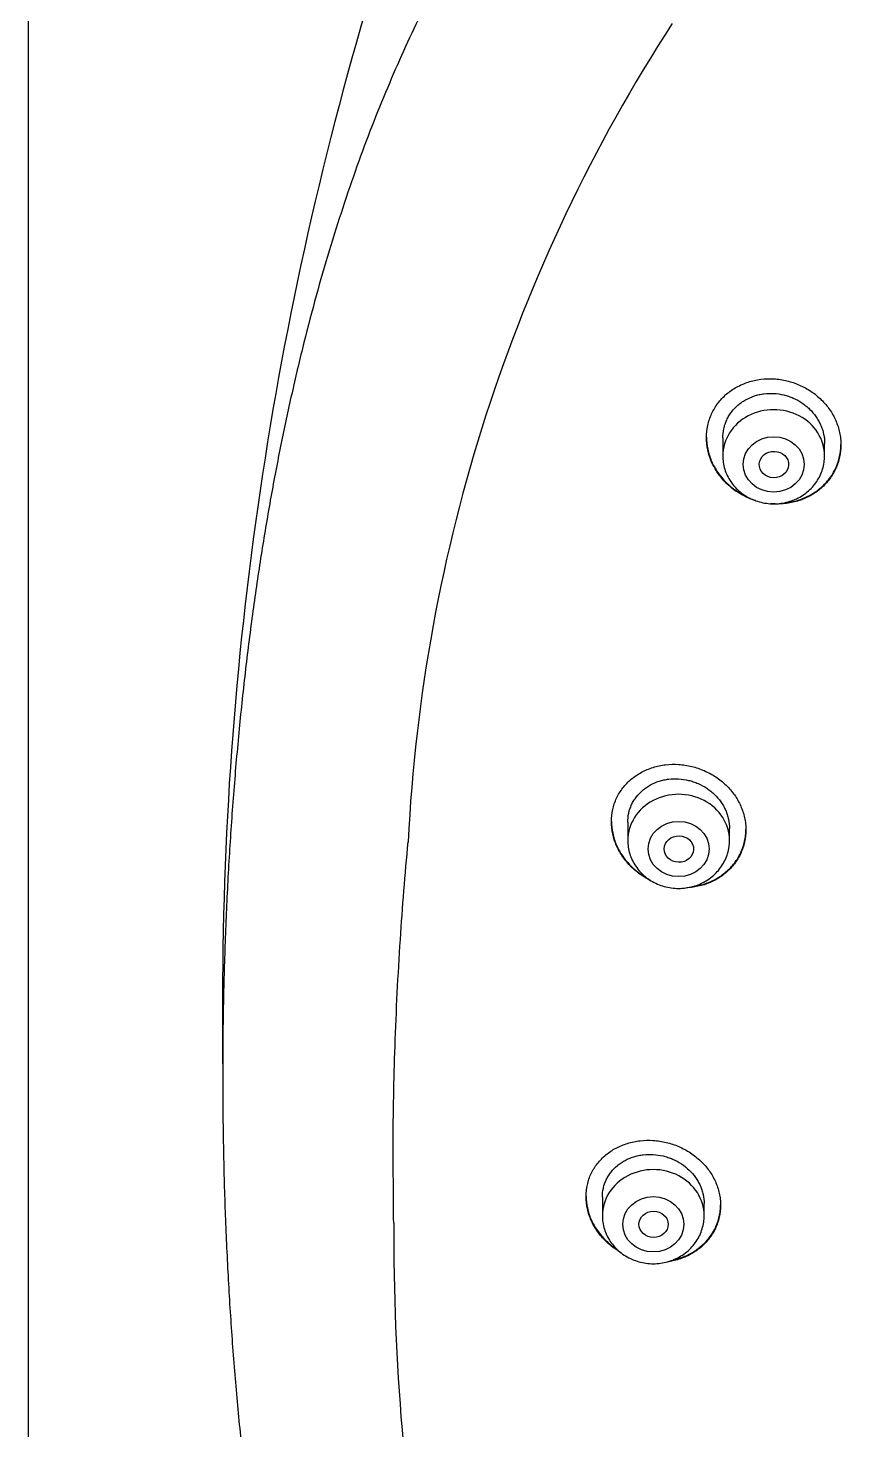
# Model space of a CAD drawing. Header units: millimetres. Extents: x 169 to 4368, y -1049 to 1924.
# Drawn here: x 453.024 to 455.26, y 1181.424 to 1185.283 of the extents above; entities that cross this region are included whole.
import ezdxf

# ---------------------------------------------------------------- set-up
doc = ezdxf.new("R2010")
doc.units = ezdxf.units.MM

msp = doc.modelspace()

# ---------------------------------------------------------------- linework, layer by layer
for p, q in [((453.0235, 1203.3108), (453.0235, 1166.2949)), ((453.0235, 1203.3108), (453.0235, 1166.4008)), ((454.9348, 1184.1547), (454.9348, 1184.1054)), ((455.2148, 1184.1054), (455.2148, 1184.1396)), ((454.6733, 1183.097), (454.6733, 1183.0467)), ((454.9533, 1183.0467), (454.9533, 1183.0798)), ((454.6035, 1182.0654), (454.6035, 1182.0137)), ((454.8835, 1182.0137), (454.8835, 1182.0469))]:
    msp.add_line(p, q)
for centre, radius, start, end in [((463.2379, 1182.5982), 9.6796, 163.06996, 180.15804), ((458.6133, 1182.8208), 4.5495, 147.0501, 177.2106), ((463.8452, 1182.537), 10.2869, 179.80805, 180.64063), ((460.6683, 1181.9754), 6.6389, 179.84359, 199.48791)]:
    msp.add_arc(centre, radius, start, end)
for centre in [(455.0748, 1184.1054), (454.8133, 1183.0467), (454.7435, 1182.0137)]:
    msp.add_ellipse(centre, major_axis=(0.14, 0), ratio=0.906308, start_param=0, end_param=3.141598)
for centre, major_axis, ratio in [((455.0748, 1184.0817), (-0.084, 0), 0.906308), ((455.0755, 1184.0813), (0.0403, -0.0017), 0.901335), ((454.8133, 1183.0231), (0.084, 0), 0.906308), ((454.814, 1183.0229), (0.0404, -0.0009), 0.89891), ((454.7435, 1181.99), (0.084, 0), 0.906308), ((454.7443, 1181.99), (0.0402, 0), 0.898182)]:
    msp.add_ellipse(centre, major_axis=major_axis, ratio=ratio)
for points, knots in [([(454.4037, 1185.8197), (454.3837, 1185.7924), (454.35, 1185.7447), (454.2947, 1185.6617), (454.2432, 1185.5784), (454.192, 1185.49), (454.1431, 1185.3993), (454.0956, 1185.3045), (454.0499, 1185.2063), (454.0057, 1185.1041), (453.9633, 1184.9979), (453.9225, 1184.8874), (453.8836, 1184.7726), (453.8463, 1184.6531), (453.811, 1184.5288), (453.7775, 1184.3996), (453.746, 1184.2654), (453.7165, 1184.126), (453.6892, 1183.9814), (453.6641, 1183.8316), (453.6414, 1183.6767), (453.6212, 1183.5168), (453.6036, 1183.3521), (453.5888, 1183.1831), (453.5767, 1183.0103), (453.5677, 1182.8342), (453.5616, 1182.6558), (453.5587, 1182.4758), (453.5589, 1182.2953), (453.5623, 1182.1154), (453.5687, 1181.9369), (453.5782, 1181.7609), (453.5907, 1181.588), (453.6061, 1181.419), (453.6241, 1181.2542), (453.6448, 1181.0943), (453.668, 1180.9393), (453.6936, 1180.7896), (453.7214, 1180.645), (453.7514, 1180.5056), (453.7834, 1180.3715), (453.8175, 1180.2423), (453.8534, 1180.1183), (453.8913, 1179.9987), (453.9306, 1179.8845), (453.9724, 1179.7734), (454.0146, 1179.669), (454.0602, 1179.5654), (454.0882, 1179.5059), (454.1049, 1179.4718)], [0, 0, 0, 0, 0.013707, 0.028239, 0.043047, 0.058182, 0.073661, 0.089521, 0.105819, 0.122574, 0.139831, 0.157629, 0.17598, 0.194931, 0.214557, 0.234815, 0.255804, 0.277485, 0.299914, 0.323078, 0.34698, 0.371602, 0.396913, 0.422855, 0.449374, 0.47635, 0.5037, 0.531273, 0.558922, 0.586484, 0.613836, 0.64083, 0.667343, 0.69331, 0.718619, 0.743266, 0.767165, 0.790356, 0.812776, 0.834488, 0.85546, 0.875736, 0.895362, 0.914311, 0.932681, 0.950459, 0.9677, 0.984447, 1, 1, 1, 1]), ([(454.8898, 1184.1557), (454.8898, 1184.1671), (454.891, 1184.1783), (454.8945, 1184.1947), (454.896, 1184.2001), (454.8996, 1184.2107), (454.9017, 1184.216), (454.9087, 1184.2313), (454.9144, 1184.2409), (454.9246, 1184.2544), (454.9283, 1184.2588), (454.936, 1184.2671), (454.9401, 1184.271), (454.953, 1184.2821), (454.9624, 1184.2887), (454.9777, 1184.2972), (454.9829, 1184.2998), (454.9936, 1184.3044), (455.0045, 1184.3086), (455.0159, 1184.3116), (455.0275, 1184.3142), (455.0334, 1184.3152), (455.0513, 1184.3175), (455.0632, 1184.3178), (455.0813, 1184.3168), (455.0873, 1184.3162), (455.0994, 1184.3144), (455.1054, 1184.3132), (455.1231, 1184.3089), (455.1346, 1184.3051), (455.1513, 1184.2977), (455.1568, 1184.295), (455.1675, 1184.2891), (455.1726, 1184.286), (455.1876, 1184.2759), (455.1969, 1184.2683), (455.2142, 1184.2515), (455.2218, 1184.2424), (455.2319, 1184.228), (455.235, 1184.223), (455.2407, 1184.2128), (455.2433, 1184.2075), (455.2503, 1184.1915), (455.2538, 1184.1806), (455.2574, 1184.1639), (455.2583, 1184.1583), (455.2595, 1184.1469), (455.2598, 1184.1412), (455.2598, 1184.1243), (455.2586, 1184.1132), (455.255, 1184.0967), (455.2535, 1184.0912), (455.25, 1184.0806), (455.2459, 1184.0702), (455.2407, 1184.0602), (455.2349, 1184.0505), (455.2318, 1184.0458), (455.2215, 1184.0321), (455.2138, 1184.0238), (455.2009, 1184.0126), (455.1964, 1184.009), (455.1869, 1184.0023), (455.182, 1183.9992), (455.1668, 1183.9906), (455.1562, 1183.9859), (455.1393, 1183.9803), (455.1335, 1183.9787), (455.1219, 1183.976), (455.1102, 1183.974), (455.0983, 1183.973), (455.0862, 1183.9725), (455.0802, 1183.9726), (455.0718, 1183.9731), (455.0695, 1183.9732), (455.0673, 1183.9734)], [0, 0, 0, 0, 0.041345, 0.041345, 0.062018, 0.062018, 0.08269, 0.08269, 0.124035, 0.124035, 0.144708, 0.144708, 0.16538, 0.16538, 0.206725, 0.206725, 0.227398, 0.227398, 0.24807, 0.268743, 0.268743, 0.289416, 0.289416, 0.330761, 0.330761, 0.351433, 0.351433, 0.372106, 0.372106, 0.413451, 0.413451, 0.434123, 0.434123, 0.454796, 0.454796, 0.496141, 0.496141, 0.537486, 0.537486, 0.558158, 0.558158, 0.578831, 0.578831, 0.620176, 0.620176, 0.640849, 0.640849, 0.661521, 0.661521, 0.702866, 0.702866, 0.723539, 0.723539, 0.744211, 0.764884, 0.764884, 0.785556, 0.785556, 0.826901, 0.826901, 0.847574, 0.847574, 0.868247, 0.868247, 0.909592, 0.909592, 0.930264, 0.930264, 0.950937, 0.971609, 0.971609, 0.992282, 0.992282, 1, 1, 1, 1]), ([(454.9348, 1184.1545), (454.9348, 1184.163), (454.9357, 1184.1714), (454.9384, 1184.1839), (454.9395, 1184.1881), (454.9422, 1184.1961), (454.9453, 1184.204), (454.9492, 1184.2115), (454.9535, 1184.2188), (454.9559, 1184.2224), (454.9637, 1184.2326), (454.9695, 1184.2389), (454.9793, 1184.2474), (454.9827, 1184.25), (454.9898, 1184.2551), (454.9936, 1184.2574), (455.005, 1184.2638), (455.0131, 1184.2674), (455.0258, 1184.2715), (455.0302, 1184.2727), (455.039, 1184.2747), (455.0434, 1184.2755), (455.0568, 1184.2772), (455.0659, 1184.2775), (455.0843, 1184.2765), (455.0934, 1184.2751), (455.1067, 1184.272), (455.1111, 1184.2707), (455.1199, 1184.2678), (455.1243, 1184.2661), (455.1369, 1184.2605), (455.1449, 1184.2561), (455.1563, 1184.2485), (455.16, 1184.2458), (455.1671, 1184.24), (455.1705, 1184.237), (455.1801, 1184.2275), (455.1859, 1184.2207), (455.1936, 1184.2097), (455.196, 1184.2058), (455.2003, 1184.1981), (455.2042, 1184.1903), (455.2073, 1184.1821), (455.21, 1184.1739), (455.2111, 1184.1696), (455.2139, 1184.1568), (455.2148, 1184.1483), (455.2148, 1184.1396)], [0, 0, 0, 0, 0.062341, 0.062341, 0.093597, 0.093597, 0.124852, 0.156107, 0.156107, 0.187362, 0.187362, 0.249873, 0.249873, 0.281128, 0.281128, 0.312384, 0.312384, 0.374894, 0.374894, 0.40615, 0.40615, 0.437405, 0.437405, 0.499915, 0.499915, 0.562426, 0.562426, 0.593681, 0.593681, 0.624937, 0.624937, 0.687447, 0.687447, 0.718702, 0.718702, 0.749958, 0.749958, 0.812468, 0.812468, 0.843724, 0.843724, 0.874979, 0.906234, 0.906234, 0.937489, 0.937489, 1, 1, 1, 1]), ([(454.8898, 1184.1564), (454.8899, 1184.1453), (454.8911, 1184.1343), (454.8945, 1184.1178), (454.896, 1184.1123), (454.8995, 1184.1012), (454.9016, 1184.0957), (454.9086, 1184.0797), (454.9142, 1184.0695), (454.9243, 1184.0549), (454.9279, 1184.0501), (454.9356, 1184.0409), (454.9396, 1184.0365), (454.9524, 1184.0239), (454.9616, 1184.0163), (454.9767, 1184.006), (454.9819, 1184.0028), (454.992, 1183.9973), (454.9969, 1183.9948), (455.0018, 1183.9926)], [0, 0, 0, 0, 0.16446, 0.16446, 0.248878, 0.248878, 0.333296, 0.333296, 0.502132, 0.502132, 0.586549, 0.586549, 0.670967, 0.670967, 0.839803, 0.839803, 0.924221, 0.924221, 1, 1, 1, 1]), ([(455.0244, 1183.9821), (455.0231, 1183.9825), (455.0219, 1183.9829), (455.0149, 1183.9853), (455.0092, 1183.9875), (454.9925, 1183.9949), (454.9819, 1184.0007), (454.9669, 1184.0109), (454.962, 1184.0146), (454.9527, 1184.0223), (454.9482, 1184.0263), (454.9355, 1184.0389), (454.9278, 1184.048), (454.9177, 1184.0627), (454.9146, 1184.0678), (454.9089, 1184.078), (454.9037, 1184.0885), (454.8996, 1184.0993), (454.8961, 1184.1103), (454.8946, 1184.1159), (454.891, 1184.1329), (454.8898, 1184.1442), (454.8898, 1184.1557)], [0, 0, 0, 0, 0.0160432, 0.0160432, 0.0917322, 0.0917322, 0.2431101, 0.2431101, 0.3187991, 0.3187991, 0.3944881, 0.3944881, 0.5458661, 0.5458661, 0.6215551, 0.6215551, 0.6972441, 0.772933, 0.772933, 0.848622, 0.848622, 1, 1, 1, 1]), ([(455.0967, 1183.9749), (455.1012, 1183.9751), (455.1056, 1183.9756), (455.1219, 1183.9777), (455.1334, 1183.9803), (455.1503, 1183.9858), (455.1558, 1183.988), (455.1666, 1183.9927), (455.1718, 1183.9953), (455.1869, 1184.0039), (455.1963, 1184.0105), (455.2094, 1184.0219), (455.2135, 1184.0259), (455.2212, 1184.0342), (455.2285, 1184.0429), (455.2348, 1184.0522), (455.2405, 1184.0619), (455.2432, 1184.067), (455.2502, 1184.0823), (455.2538, 1184.0929), (455.2574, 1184.1093), (455.2583, 1184.1149), (455.2595, 1184.126), (455.2598, 1184.1315), (455.2598, 1184.1369)], [0, 0, 0, 0, 0.0502816, 0.0502816, 0.1862602, 0.1862602, 0.2542495, 0.2542495, 0.3222388, 0.3222388, 0.4582173, 0.4582173, 0.5262066, 0.5262066, 0.5941959, 0.6621852, 0.6621852, 0.7301745, 0.7301745, 0.8661531, 0.8661531, 0.9341424, 0.9341424, 1, 1, 1, 1]), ([(454.9348, 1184.1054), (454.9348, 1184.0987), (454.9357, 1184.0873), (454.9398, 1184.0684), (454.9467, 1184.0509), (454.9562, 1184.0341), (454.9682, 1184.019), (454.9824, 1184.0055), (454.9984, 1183.9941), (455.0161, 1183.9849), (455.0349, 1183.9782), (455.0546, 1183.9741), (455.0748, 1183.9728), (455.0949, 1183.9741), (455.1146, 1183.9782), (455.1335, 1183.9849), (455.1512, 1183.9941), (455.1673, 1184.0055), (455.1815, 1184.0191), (455.1934, 1184.0342), (455.2029, 1184.0511), (455.2098, 1184.0686), (455.2139, 1184.0874), (455.2148, 1184.0988), (455.2148, 1184.1054)], [0, 0, 0, 0, 0.043416, 0.088242, 0.133206, 0.178365, 0.223751, 0.269371, 0.315209, 0.361231, 0.407394, 0.453652, 0.499964, 0.546286, 0.592577, 0.638793, 0.684885, 0.730809, 0.776522, 0.822, 0.867242, 0.912272, 0.95714, 1, 1, 1, 1]), ([(454.6283, 1183.0985), (454.6283, 1183.1098), (454.6295, 1183.1208), (454.633, 1183.1369), (454.6345, 1183.1423), (454.6381, 1183.1527), (454.6402, 1183.1579), (454.6472, 1183.1729), (454.6529, 1183.1822), (454.6631, 1183.1954), (454.6668, 1183.1996), (454.6745, 1183.2077), (454.6786, 1183.2115), (454.6915, 1183.2223), (454.7008, 1183.2287), (454.716, 1183.2369), (454.7213, 1183.2394), (454.7319, 1183.2439), (454.7428, 1183.2478), (454.7541, 1183.2508), (454.7657, 1183.2532), (454.7716, 1183.2542), (454.7894, 1183.2563), (454.8013, 1183.2566), (454.8194, 1183.2554), (454.8254, 1183.2548), (454.8375, 1183.253), (454.8435, 1183.2518), (454.8611, 1183.2475), (454.8726, 1183.2436), (454.8894, 1183.2363), (454.8949, 1183.2336), (454.9056, 1183.2278), (454.9108, 1183.2247), (454.9258, 1183.2146), (454.9351, 1183.2071), (454.9524, 1183.1904), (454.9601, 1183.1814), (454.9702, 1183.167), (454.9733, 1183.1621), (454.9791, 1183.152), (454.9817, 1183.1467), (454.9887, 1183.1309), (454.9923, 1183.1201), (454.9958, 1183.1036), (454.9968, 1183.098), (454.998, 1183.0867), (454.9983, 1183.0811), (454.9983, 1183.0644), (454.9971, 1183.0534), (454.9935, 1183.0371), (454.992, 1183.0317), (454.9884, 1183.0212), (454.9843, 1183.011), (454.9791, 1183.0012), (454.9734, 1182.9917), (454.9702, 1182.9871), (454.96, 1182.9737), (454.9523, 1182.9655), (454.9394, 1182.9545), (454.9349, 1182.951), (454.9254, 1182.9445), (454.9205, 1182.9414), (454.9053, 1182.9331), (454.8947, 1182.9285), (454.8779, 1182.9231), (454.8721, 1182.9216), (454.8605, 1182.9191), (454.8546, 1182.9181), (454.8444, 1182.9169), (454.84, 1182.9165), (454.8357, 1182.9163)], [0, 0, 0, 0, 0.042794, 0.042794, 0.064192, 0.064192, 0.085589, 0.085589, 0.128383, 0.128383, 0.14978, 0.14978, 0.171178, 0.171178, 0.213972, 0.213972, 0.235369, 0.235369, 0.256767, 0.278164, 0.278164, 0.299561, 0.299561, 0.342355, 0.342355, 0.363753, 0.363753, 0.38515, 0.38515, 0.427944, 0.427944, 0.449341, 0.449341, 0.470739, 0.470739, 0.513533, 0.513533, 0.556328, 0.556328, 0.577725, 0.577725, 0.599122, 0.599122, 0.641916, 0.641916, 0.663314, 0.663314, 0.684711, 0.684711, 0.727505, 0.727505, 0.748902, 0.748902, 0.7703, 0.791697, 0.791697, 0.813094, 0.813094, 0.855889, 0.855889, 0.877286, 0.877286, 0.898683, 0.898683, 0.941477, 0.941477, 0.962875, 0.962875, 0.984272, 0.984272, 1, 1, 1, 1]), ([(454.6733, 1183.0966), (454.6733, 1183.105), (454.6742, 1183.1133), (454.6769, 1183.1256), (454.678, 1183.1297), (454.6807, 1183.1376), (454.6838, 1183.1453), (454.6877, 1183.1526), (454.692, 1183.1598), (454.6944, 1183.1633), (454.7022, 1183.1733), (454.708, 1183.1794), (454.7177, 1183.1877), (454.7211, 1183.1903), (454.7283, 1183.1952), (454.732, 1183.1974), (454.7434, 1183.2037), (454.7514, 1183.2071), (454.7641, 1183.2111), (454.7685, 1183.2122), (454.7773, 1183.2141), (454.7817, 1183.2148), (454.795, 1183.2164), (454.8041, 1183.2167), (454.8225, 1183.2156), (454.8316, 1183.2142), (454.8449, 1183.211), (454.8493, 1183.2098), (454.8581, 1183.2068), (454.8624, 1183.2051), (454.8751, 1183.1996), (454.8831, 1183.1952), (454.8945, 1183.1876), (454.8982, 1183.1849), (454.9054, 1183.1792), (454.9088, 1183.1762), (454.9185, 1183.1668), (454.9243, 1183.16), (454.932, 1183.1491), (454.9344, 1183.1453), (454.9387, 1183.1376), (454.9427, 1183.1299), (454.9458, 1183.1218), (454.9485, 1183.1136), (454.9496, 1183.1094), (454.9523, 1183.0968), (454.9533, 1183.0883), (454.9533, 1183.0798)], [0, 0, 0, 0, 0.062338, 0.062338, 0.093593, 0.093593, 0.124849, 0.156104, 0.156104, 0.187359, 0.187359, 0.24987, 0.24987, 0.281126, 0.281126, 0.312381, 0.312381, 0.374892, 0.374892, 0.406147, 0.406147, 0.437403, 0.437403, 0.499914, 0.499914, 0.562424, 0.562424, 0.59368, 0.59368, 0.624935, 0.624935, 0.687446, 0.687446, 0.718701, 0.718701, 0.749957, 0.749957, 0.812468, 0.812468, 0.843723, 0.843723, 0.874978, 0.906234, 0.906234, 0.937489, 0.937489, 1, 1, 1, 1]), ([(454.6283, 1183.0992), (454.6283, 1183.0881), (454.6295, 1183.0772), (454.633, 1183.0608), (454.6345, 1183.0553), (454.638, 1183.0443), (454.6401, 1183.0389), (454.6471, 1183.023), (454.6528, 1183.0128), (454.6629, 1182.9983), (454.6665, 1182.9936), (454.6743, 1182.9844), (454.6783, 1182.98), (454.6911, 1182.9675), (454.7004, 1182.9599), (454.7152, 1182.9498), (454.7202, 1182.9468), (454.7252, 1182.944)], [0, 0, 0, 0, 0.179876, 0.179876, 0.271543, 0.271543, 0.36321, 0.36321, 0.546544, 0.546544, 0.638211, 0.638211, 0.729878, 0.729878, 0.913211, 0.913211, 1, 1, 1, 1]), ([(454.7343, 1182.9376), (454.7261, 1182.9416), (454.7182, 1182.9463), (454.7057, 1182.9548), (454.7008, 1182.9584), (454.6914, 1182.9661), (454.6869, 1182.9701), (454.6741, 1182.9827), (454.6665, 1182.9918), (454.6563, 1183.0064), (454.6532, 1183.0114), (454.6474, 1183.0216), (454.6422, 1183.032), (454.6381, 1183.0427), (454.6346, 1183.0536), (454.6331, 1183.0592), (454.6295, 1183.076), (454.6283, 1183.0873), (454.6283, 1183.0985)], [0, 0, 0, 0, 0.131279, 0.131279, 0.218151, 0.218151, 0.305023, 0.305023, 0.478767, 0.478767, 0.56564, 0.56564, 0.652512, 0.739384, 0.739384, 0.826256, 0.826256, 1, 1, 1, 1]), ([(454.851, 1182.9195), (454.862, 1182.9209), (454.8728, 1182.9233), (454.8888, 1182.9284), (454.8944, 1182.9305), (454.9051, 1182.9351), (454.9103, 1182.9377), (454.9254, 1182.946), (454.9348, 1182.9525), (454.9478, 1182.9636), (454.952, 1182.9675), (454.9597, 1182.9757), (454.9669, 1182.9842), (454.9732, 1182.9933), (454.979, 1183.0028), (454.9816, 1183.0078), (454.9887, 1183.0229), (454.9922, 1183.0334), (454.9958, 1183.0495), (454.9967, 1183.055), (454.9979, 1183.066), (454.9982, 1183.0714), (454.9983, 1183.0767)], [0, 0, 0, 0, 0.135216, 0.135216, 0.207483, 0.207483, 0.27975, 0.27975, 0.424283, 0.424283, 0.49655, 0.49655, 0.568817, 0.641084, 0.641084, 0.713351, 0.713351, 0.857885, 0.857885, 0.930152, 0.930152, 1, 1, 1, 1]), ([(454.0277, 1182.2042), (454.0281, 1182.2962), (454.0319, 1182.4862), (454.0458, 1182.7658), (454.0606, 1182.9531), (454.0692, 1183.0426)], [0, 0, 0, 0, 0.328962, 0.679129, 1, 1, 1, 1]), ([(454.6733, 1183.0467), (454.6733, 1183.04), (454.6742, 1183.0287), (454.6783, 1183.0097), (454.6852, 1182.9923), (454.6947, 1182.9755), (454.7067, 1182.9603), (454.7208, 1182.9468), (454.7369, 1182.9354), (454.7545, 1182.9262), (454.7734, 1182.9196), (454.7931, 1182.9155), (454.8132, 1182.9141), (454.8334, 1182.9155), (454.8531, 1182.9196), (454.872, 1182.9262), (454.8897, 1182.9354), (454.9058, 1182.9469), (454.9199, 1182.9604), (454.9319, 1182.9756), (454.9414, 1182.9925), (454.9483, 1183.0099), (454.9524, 1183.0288), (454.9533, 1183.0401), (454.9533, 1183.0467)], [0, 0, 0, 0, 0.043416, 0.088242, 0.133206, 0.178365, 0.223751, 0.269371, 0.315209, 0.361231, 0.407394, 0.453652, 0.499964, 0.546286, 0.592577, 0.638793, 0.684885, 0.730809, 0.776522, 0.822, 0.867242, 0.912272, 0.95714, 1, 1, 1, 1]), ([(454.5585, 1182.0663), (454.5585, 1182.0774), (454.5597, 1182.0883), (454.5633, 1182.1041), (454.5648, 1182.1094), (454.5683, 1182.1197), (454.5704, 1182.1248), (454.5774, 1182.1395), (454.5831, 1182.1487), (454.5933, 1182.1616), (454.5969, 1182.1658), (454.6047, 1182.1737), (454.6087, 1182.1774), (454.6216, 1182.1881), (454.6309, 1182.1943), (454.646, 1182.2024), (454.6512, 1182.2048), (454.6619, 1182.2092), (454.6727, 1182.2131), (454.684, 1182.216), (454.6956, 1182.2184), (454.7015, 1182.2193), (454.7193, 1182.2214), (454.7312, 1182.2217), (454.7492, 1182.2205), (454.7552, 1182.2199), (454.7673, 1182.2181), (454.7733, 1182.2169), (454.791, 1182.2127), (454.8025, 1182.2089), (454.8193, 1182.2016), (454.8248, 1182.1989), (454.8355, 1182.1932), (454.8407, 1182.1901), (454.8558, 1182.1801), (454.8651, 1182.1727), (454.8782, 1182.1602), (454.8823, 1182.1559), (454.89, 1182.147), (454.8972, 1182.1378), (454.9035, 1182.1281), (454.9093, 1182.1181), (454.9119, 1182.1129), (454.9189, 1182.0972), (454.9225, 1182.0865), (454.9261, 1182.0701), (454.927, 1182.0646), (454.9282, 1182.0534), (454.9285, 1182.0479), (454.9285, 1182.0314), (454.9273, 1182.0205), (454.9237, 1182.0044), (454.9222, 1181.9991), (454.9187, 1181.9887), (454.9146, 1181.9786), (454.9094, 1181.969), (454.9036, 1181.9596), (454.9005, 1181.955), (454.8903, 1181.9418), (454.8826, 1181.9338), (454.8697, 1181.9229), (454.8652, 1181.9195), (454.8558, 1181.913), (454.8509, 1181.9101), (454.8358, 1181.9019), (454.8251, 1181.8974), (454.8084, 1181.8921), (454.8026, 1181.8906), (454.7924, 1181.8884), (454.788, 1181.8877), (454.7835, 1181.887)], [0, 0, 0, 0, 0.043708, 0.043708, 0.065563, 0.065563, 0.087417, 0.087417, 0.131125, 0.131125, 0.152979, 0.152979, 0.174833, 0.174833, 0.218542, 0.218542, 0.240396, 0.240396, 0.26225, 0.284104, 0.284104, 0.305959, 0.305959, 0.349667, 0.349667, 0.371521, 0.371521, 0.393375, 0.393375, 0.437084, 0.437084, 0.458938, 0.458938, 0.480792, 0.480792, 0.5245, 0.5245, 0.546355, 0.546355, 0.568209, 0.590063, 0.590063, 0.611917, 0.611917, 0.655626, 0.655626, 0.67748, 0.67748, 0.699334, 0.699334, 0.743042, 0.743042, 0.764897, 0.764897, 0.786751, 0.808605, 0.808605, 0.830459, 0.830459, 0.874167, 0.874167, 0.896022, 0.896022, 0.917876, 0.917876, 0.961584, 0.961584, 0.983438, 0.983438, 1, 1, 1, 1]), ([(454.6035, 1182.0649), (454.6035, 1182.0732), (454.6044, 1182.0814), (454.6071, 1182.0935), (454.6082, 1182.0975), (454.6109, 1182.1053), (454.614, 1182.1129), (454.618, 1182.1201), (454.6223, 1182.1272), (454.6247, 1182.1306), (454.6324, 1182.1404), (454.6382, 1182.1464), (454.6479, 1182.1545), (454.6513, 1182.157), (454.6584, 1182.1618), (454.6621, 1182.164), (454.6735, 1182.1701), (454.6815, 1182.1734), (454.6942, 1182.1773), (454.6985, 1182.1785), (454.7073, 1182.1803), (454.7117, 1182.181), (454.725, 1182.1825), (454.7341, 1182.1828), (454.7524, 1182.1816), (454.7615, 1182.1803), (454.7749, 1182.1771), (454.7793, 1182.1758), (454.788, 1182.1729), (454.7924, 1182.1712), (454.8051, 1182.1657), (454.8132, 1182.1614), (454.8284, 1182.1513), (454.8356, 1182.1456), (454.8486, 1182.1331), (454.8544, 1182.1264), (454.8622, 1182.1156), (454.8646, 1182.1118), (454.8689, 1182.1042), (454.8729, 1182.0965), (454.876, 1182.0885), (454.8787, 1182.0804), (454.8798, 1182.0763), (454.8826, 1182.0637), (454.8835, 1182.0553), (454.8835, 1182.0469)], [0, 0, 0, 0, 0.0623794, 0.0623794, 0.0936334, 0.0936334, 0.1248874, 0.1561415, 0.1561415, 0.1873955, 0.1873955, 0.2499035, 0.2499035, 0.2811575, 0.2811575, 0.3124116, 0.3124116, 0.3749196, 0.3749196, 0.4061736, 0.4061736, 0.4374276, 0.4374276, 0.4999357, 0.4999357, 0.5624437, 0.5624437, 0.5936977, 0.5936977, 0.6249518, 0.6249518, 0.6874598, 0.6874598, 0.7499678, 0.7499678, 0.8124759, 0.8124759, 0.8437299, 0.8437299, 0.8749839, 0.9062379, 0.9062379, 0.937492, 0.937492, 1, 1, 1, 1]), ([(454.5585, 1182.0673), (454.5586, 1182.0566), (454.5598, 1182.0459), (454.5633, 1182.0298), (454.5648, 1182.0243), (454.5683, 1182.0135), (454.5704, 1182.0081), (454.5774, 1181.9923), (454.5831, 1181.9822), (454.5933, 1181.9677), (454.5969, 1181.963), (454.6047, 1181.9539), (454.6087, 1181.9496), (454.6216, 1181.9371), (454.6309, 1181.9295), (454.6419, 1181.922), (454.6429, 1181.9214), (454.6439, 1181.9208)], [0, 0, 0, 0, 0.191135, 0.191135, 0.289881, 0.289881, 0.388626, 0.388626, 0.586118, 0.586118, 0.684864, 0.684864, 0.78361, 0.78361, 0.981101, 0.981101, 1, 1, 1, 1]), ([(454.6519, 1181.9137), (454.6483, 1181.9158), (454.6447, 1181.9181), (454.6362, 1181.9238), (454.6313, 1181.9274), (454.6219, 1181.9351), (454.6174, 1181.9391), (454.6045, 1181.9516), (454.5969, 1181.9605), (454.5867, 1181.975), (454.5835, 1181.98), (454.5777, 1181.9901), (454.5725, 1182.0004), (454.5684, 1182.0111), (454.5649, 1182.0219), (454.5634, 1182.0274), (454.5597, 1182.044), (454.5585, 1182.0551), (454.5585, 1182.0663)], [0, 0, 0, 0, 0.065621, 0.065621, 0.159059, 0.159059, 0.252497, 0.252497, 0.439373, 0.439373, 0.532811, 0.532811, 0.626248, 0.719686, 0.719686, 0.813124, 0.813124, 1, 1, 1, 1]), ([(454.797, 1181.8915), (454.8026, 1181.8927), (454.8082, 1181.8942), (454.8193, 1181.8977), (454.8248, 1181.8997), (454.8355, 1181.9042), (454.8407, 1181.9067), (454.8558, 1181.9149), (454.8651, 1181.9212), (454.8782, 1181.9322), (454.8823, 1181.936), (454.89, 1181.944), (454.8972, 1181.9524), (454.9035, 1181.9615), (454.9093, 1181.9708), (454.9119, 1181.9757), (454.9189, 1181.9906), (454.9225, 1182.0009), (454.9261, 1182.0169), (454.927, 1182.0224), (454.9282, 1182.033), (454.9285, 1182.0382), (454.9285, 1182.0434)], [0, 0, 0, 0, 0.076015, 0.076015, 0.153407, 0.153407, 0.230799, 0.230799, 0.385584, 0.385584, 0.462976, 0.462976, 0.540369, 0.617761, 0.617761, 0.695153, 0.695153, 0.849938, 0.849938, 0.92733, 0.92733, 1, 1, 1, 1]), ([(454.6035, 1182.0137), (454.6035, 1182.007), (454.6044, 1181.9956), (454.6085, 1181.9767), (454.6154, 1181.9592), (454.625, 1181.9424), (454.6369, 1181.9273), (454.6511, 1181.9138), (454.6671, 1181.9024), (454.6848, 1181.8932), (454.7037, 1181.8865), (454.7234, 1181.8825), (454.7435, 1181.8811), (454.7636, 1181.8824), (454.7833, 1181.8865), (454.8022, 1181.8932), (454.8199, 1181.9024), (454.836, 1181.9138), (454.8502, 1181.9274), (454.8621, 1181.9425), (454.8717, 1181.9594), (454.8785, 1181.9769), (454.8826, 1181.9958), (454.8835, 1182.0071), (454.8835, 1182.0137)], [0, 0, 0, 0, 0.043416, 0.088242, 0.133206, 0.178365, 0.223751, 0.269371, 0.315209, 0.361231, 0.407394, 0.453652, 0.499964, 0.546286, 0.592577, 0.638793, 0.684885, 0.730809, 0.776522, 0.822, 0.867242, 0.912272, 0.95714, 1, 1, 1, 1])]:
    msp.add_open_spline(points, degree=3, knots=knots)
msp.add_open_spline([(454.0294, 1181.9935), (454.0288, 1182.0638), (454.0283, 1182.134), (454.0277, 1182.2042)], degree=3)

doc.saveas('drawing.dxf')
